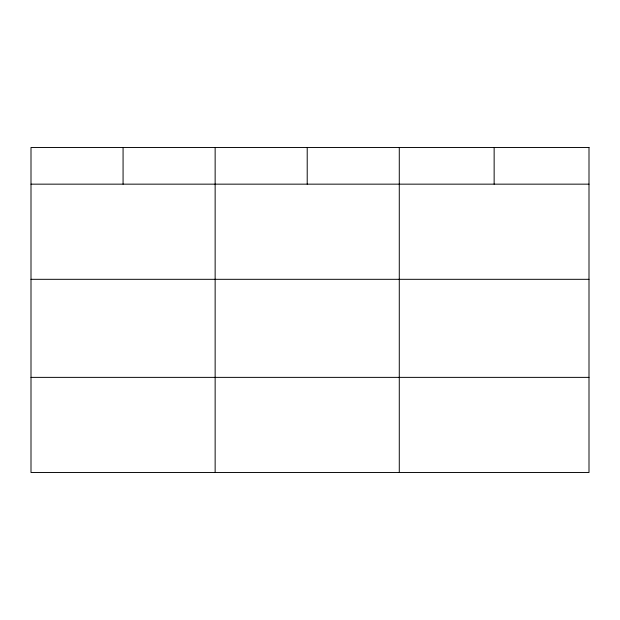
<?xml version="1.0" encoding="UTF-8"?>
<svg xmlns="http://www.w3.org/2000/svg" width="620" height="620" viewBox="0 0 620 620"><rect width="100%" height="100%" fill="white"/><g stroke="black" fill="none" stroke-linecap="round" stroke-linejoin="round"><path stroke-width="0.93" d="M31 184.156L589 184.156M31 279.318L589 279.318M31 377.371L589 377.371M494.14 147.467L494.14 184.156M399.28 147.467L399.28 472.533M307.21 147.467L307.21 184.156M215.14 147.467L215.14 472.533M123.07 147.467L123.07 184.156M589 147.467L31 147.467L31 472.533L589 472.533L589 147.467"/></g></svg>
